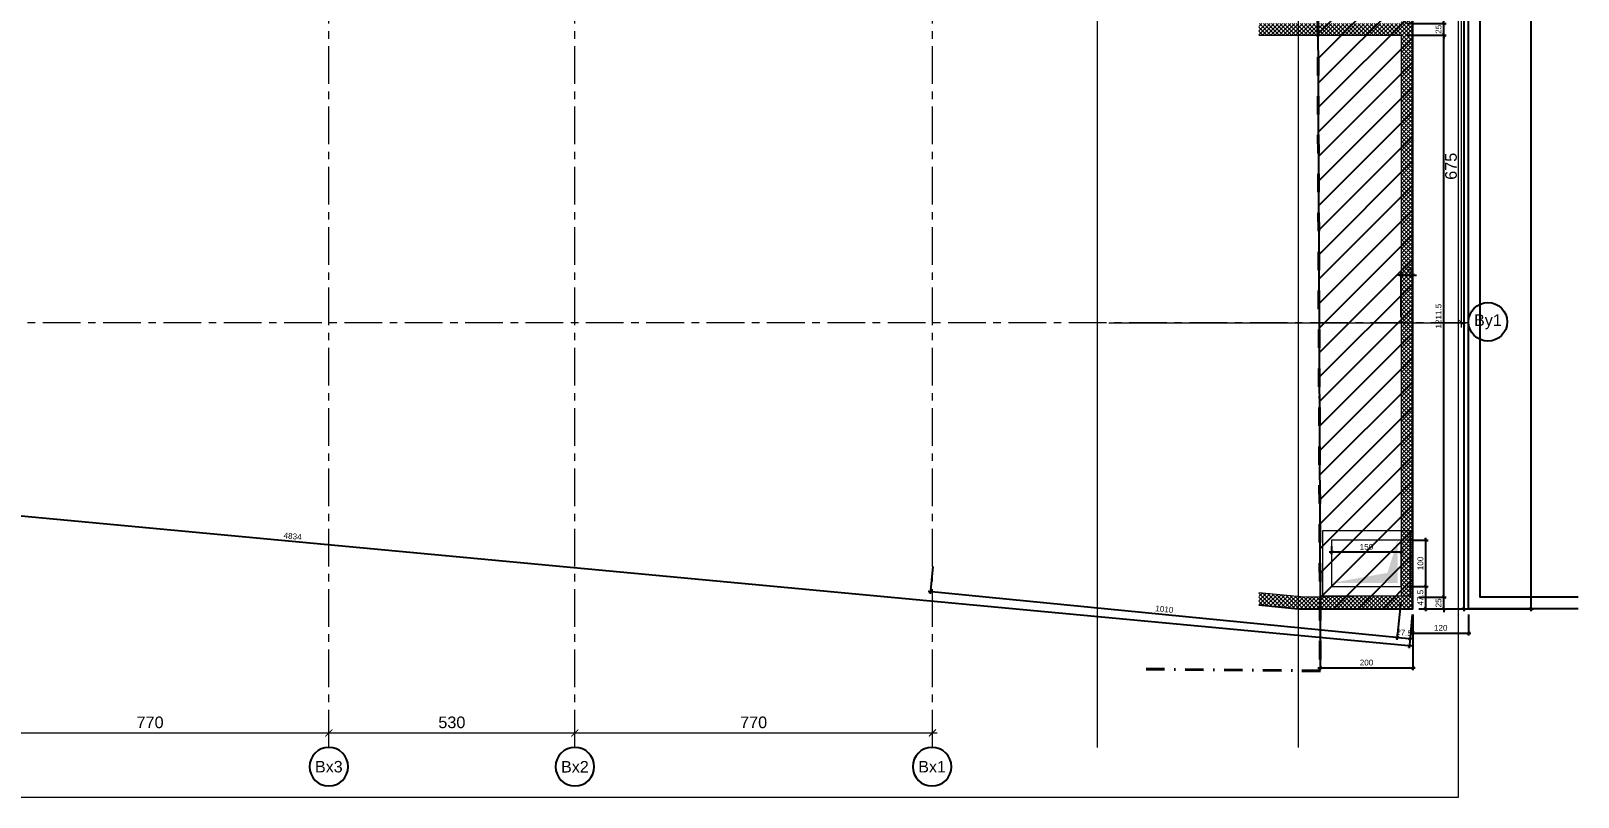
# Model space of a CAD drawing. Header units: centimetres. Extents: x 54080 to 84019, y -57712 to -39496.
# Drawn here: x 80160 to 83492, y -55119 to -53468 of the extents above; entities that cross this region are included whole.
import ezdxf
from ezdxf.enums import TextEntityAlignment as Align

# ---------------------------------------------------------------- set-up
doc = ezdxf.new("R2010")
doc.units = ezdxf.units.CM
doc.header["$LTSCALE"] = 50
doc.header["$MEASUREMENT"] = 0
for name, pattern in [('23486-A01$0${ Chain Double-Dash }', [0]), ('AXES', [2, 1.25, -0.25, 0.25, -0.25]), ('CACHE', [0.375, 0.25, -0.125]), ('CONTINU', [0]), ('Dot & Dashed', [335.138881, 158.75, -88.194444, 0, -88.194437])]:
    doc.linetypes.add(name, pattern=pattern)
doc.layers.get('0').update_dxf_attribs({"color": 8})
for name, color, linetype in [('AXES', 10, 'AXES'), ('BETON COUPE', 3, 'CONTINU'), ('BORD', 5, 'Continuous'), ('COTE 50ème', 1, 'Continuous'), ('OMBRE', 253, 'Continuous')]:
    doc.layers.add(name, color=color, linetype=linetype)
for name, color, linetype, lineweight in [('BETON CACHE', 4, 'CACHE', 5), ('BETON HACHURE', 253, 'Continuous', 13), ('EXISTANT BORD', 251, 'Continuous', 60), ('MACONNERIE COUPE', 7, 'Continuous', 30)]:
    doc.layers.add(name, color=color, linetype=linetype, lineweight=lineweight)
doc.layers.add('FMULT', color=150, linetype='Continuous', plot=False)
doc.layers.add('HORS GEL', color=7, linetype='CACHE', lineweight=15, true_color=0x00661a)
doc.styles.add('FN_TEXT_1.50', font='arial.ttf', dxfattribs={"height": 10})
doc.styles.add('RS_TEXT_1.50', font='arial.ttf', dxfattribs={"height": 12.5})
doc.styles.add('RS_TXT_100', font='arial.ttf', dxfattribs={"height": 25})
doc.styles.add('RS_TXT_50', font='arial.ttf', dxfattribs={"height": 12.5})
doc.dimstyles.new('RS_100CM_LINEAIRE', dxfattribs={"dimscale": 10, "dimtxt": 25, "dimasz": 1.5, "dimexe": 1, "dimexo": 2.5, "dimgap": 1, "dimtad": 1, "dimdec": 1, "dimrnd": 0.5, "dimdsep": 46, "dimtxsty": 'RS_TXT_100', "dimblk1": 'ARCHTICK', "dimblk2": 'ARCHTICK', "dimsah": 1, "dimcen": 2.5, "dimdle": 1, "dimclrt": 4, "dimadec": 0, "dimazin": 2, "dimtfac": 1, "dimtdec": 1, "dimtix": 1, "dimtmove": 2, "dimatfit": 3, "dimfxl": 1, "dimtolj": 1, "dimtzin": 0, "dimarcsym": 0})
doc.dimstyles.new('RS_50CM_LINEAIRE', dxfattribs={"dimscale": 5, "dimtxt": 12.5, "dimasz": 1.5, "dimexe": 1, "dimexo": 2.5, "dimgap": 1, "dimtad": 1, "dimdec": 1, "dimrnd": 0.5, "dimdsep": 46, "dimtxsty": 'RS_TXT_50', "dimblk1": 'ARCHTICK', "dimblk2": 'ARCHTICK', "dimsah": 1, "dimcen": 2.5, "dimdle": 1, "dimclrt": 4, "dimadec": 0, "dimazin": 2, "dimtfac": 1, "dimtdec": 1, "dimtix": 1, "dimtmove": 2, "dimatfit": 3, "dimfxl": 1, "dimtolj": 1, "dimtzin": 0, "dimarcsym": 0})

# ---------------------------------------------------------------- blocks, each defined once
blk = doc.blocks.new('AXES_FN')
at = {"color": 0, "linetype": 'Continuous'}
blk.add_circle((0, 15), 22.2, dxfattribs=at)
at = {"color": 0, "style": 'FN_TEXT_1.50'}
blk.add_attdef('AXES', text='', height=12.5, dxfattribs=at).set_placement((-48.9, 20.6), align=Align.MIDDLE_CENTER)
blk = doc.blocks.new('_ArchTick')
at = {"color": 0, "linetype": 'ByBlock', "const_width": 0.15}
blk.add_lwpolyline([(-0.5, -0.5), (0.5, 0.5)], dxfattribs=at)
blk = doc.blocks.new('*D148')
at = {"layer": 'AXES', "color": 0, "linetype": 'Continuous', "lineweight": -2, "ltscale": 0.5, "transparency": 16777216}
for p, q in [((72123.4, -46013.7), (72913.4, -46013.7)), ((72133.4, -46019.7), (72133.4, -46003.7)), ((72903.4, -46019.7), (72903.4, -46003.7))]:
    blk.add_line(p, q, dxfattribs=at)
at = {"layer": 'Defpoints', "color": 0, "linetype": 'Continuous', "ltscale": 0.5, "transparency": 16777216}
for p in [(72903.4, -46013.7), (72133.4, -46044.7), (72903.4, -46044.7)]:
    blk.add_point(p, dxfattribs=at)
at = {"layer": 'AXES', "color": 0, "linetype": 'Continuous', "lineweight": -2, "ltscale": 0.5, "transparency": 16777216, "xscale": 15, "yscale": 15, "zscale": 15, "rotation": 180}
blk.add_blockref('_ArchTick', (72133.4, -46013.7), dxfattribs=at)
at = {"layer": 'AXES', "color": 0, "linetype": 'Continuous', "lineweight": -2, "ltscale": 0.5, "transparency": 16777216, "xscale": 15, "yscale": 15, "zscale": 15}
blk.add_blockref('_ArchTick', (72903.4, -46013.7), dxfattribs=at)
at = {"layer": 'AXES', "color": 4, "linetype": 'Continuous', "lineweight": 5, "ltscale": 0.5, "transparency": 16777216, "insert": (72518.4, -45990.9), "char_height": 25, "attachment_point": 5, "style": 'RS_TXT_100'}
blk.add_mtext('\\A1;770', dxfattribs=at)
blk = doc.blocks.new('*D149')
at = {"layer": 'AXES', "color": 0, "linetype": 'Continuous', "lineweight": -2, "ltscale": 0.5, "transparency": 16777216}
for p, q in [((72893.4, -46013.7), (73443.4, -46013.7)), ((72903.4, -46019.7), (72903.4, -46003.7)), ((73433.4, -46019.7), (73433.4, -46003.7))]:
    blk.add_line(p, q, dxfattribs=at)
at = {"layer": 'Defpoints', "color": 0, "linetype": 'Continuous', "ltscale": 0.5, "transparency": 16777216}
for p in [(73433.4, -46013.7), (72903.4, -46044.7), (73433.4, -46044.7)]:
    blk.add_point(p, dxfattribs=at)
at = {"layer": 'AXES', "color": 0, "linetype": 'Continuous', "lineweight": -2, "ltscale": 0.5, "transparency": 16777216, "xscale": 15, "yscale": 15, "zscale": 15, "rotation": 180}
blk.add_blockref('_ArchTick', (72903.4, -46013.7), dxfattribs=at)
at = {"layer": 'AXES', "color": 0, "linetype": 'Continuous', "lineweight": -2, "ltscale": 0.5, "transparency": 16777216, "xscale": 15, "yscale": 15, "zscale": 15}
blk.add_blockref('_ArchTick', (73433.4, -46013.7), dxfattribs=at)
at = {"layer": 'AXES', "color": 4, "linetype": 'Continuous', "lineweight": 5, "ltscale": 0.5, "transparency": 16777216, "insert": (73168.4, -45990.9), "char_height": 25, "attachment_point": 5, "style": 'RS_TXT_100'}
blk.add_mtext('\\A1;530', dxfattribs=at)
blk = doc.blocks.new('*D150')
at = {"layer": 'AXES', "color": 0, "linetype": 'Continuous', "lineweight": -2, "ltscale": 0.5, "transparency": 16777216}
for p, q in [((73423.4, -46013.7), (74213.4, -46013.7)), ((73433.4, -46019.7), (73433.4, -46003.7)), ((74203.4, -46019.7), (74203.4, -46003.7))]:
    blk.add_line(p, q, dxfattribs=at)
at = {"layer": 'Defpoints', "color": 0, "linetype": 'Continuous', "ltscale": 0.5, "transparency": 16777216}
for p in [(74203.4, -46013.7), (73433.4, -46044.7), (74203.4, -46044.7)]:
    blk.add_point(p, dxfattribs=at)
at = {"layer": 'AXES', "color": 0, "linetype": 'Continuous', "lineweight": -2, "ltscale": 0.5, "transparency": 16777216, "xscale": 15, "yscale": 15, "zscale": 15, "rotation": 180}
blk.add_blockref('_ArchTick', (73433.4, -46013.7), dxfattribs=at)
at = {"layer": 'AXES', "color": 0, "linetype": 'Continuous', "lineweight": -2, "ltscale": 0.5, "transparency": 16777216, "xscale": 15, "yscale": 15, "zscale": 15}
blk.add_blockref('_ArchTick', (74203.4, -46013.7), dxfattribs=at)
at = {"layer": 'AXES', "color": 4, "linetype": 'Continuous', "lineweight": 5, "ltscale": 0.5, "transparency": 16777216, "insert": (73818.4, -45990.9), "char_height": 25, "attachment_point": 5, "style": 'RS_TXT_100'}
blk.add_mtext('\\A1;770', dxfattribs=at)
blk = doc.blocks.new('*D151')
at = {"layer": 'AXES', "color": 0, "linetype": 'Continuous', "lineweight": -2, "ltscale": 0.5, "transparency": 16777216}
for p, q in [((75343.4, -45139.7), (75343.4, -44444.7)), ((74583.4, -44454.7), (75353.4, -44454.7)), ((74583.4, -45129.7), (75353.4, -45129.7))]:
    blk.add_line(p, q, dxfattribs=at)
at = {"layer": 'Defpoints', "color": 0, "linetype": 'Continuous', "ltscale": 0.5, "transparency": 16777216}
for p in [(74558.4, -44454.7), (75343.4, -44454.7), (74558.4, -45129.7)]:
    blk.add_point(p, dxfattribs=at)
at = {"layer": 'AXES', "color": 0, "linetype": 'Continuous', "lineweight": -2, "ltscale": 0.5, "transparency": 16777216, "xscale": 15, "yscale": 15, "zscale": 15}
for p, rotation in [((75343.4, -44454.7), 90), ((75343.4, -45129.7), 270)]:
    blk.add_blockref('_ArchTick', p, dxfattribs=dict(at, rotation=rotation))
at = {"layer": 'AXES', "color": 4, "linetype": 'Continuous', "lineweight": 5, "ltscale": 0.5, "transparency": 16777216, "insert": (75320.6, -44792.2), "char_height": 25, "attachment_point": 5, "rotation": 90, "style": 'RS_TXT_100'}
blk.add_mtext('\\A1;675', dxfattribs=at)
blk = doc.blocks.new('*D2520')
at = {"layer": 'COTE 50ème', "color": 0, "lineweight": -2, "ltscale": 0.5, "transparency": 16777216}
for p, q in [((83123.8, -54665.9), (83168.9, -54665.9)), ((83163.9, -54718.5), (83163.9, -54660.9)), ((83148.8, -54713.5), (83168.9, -54713.5))]:
    blk.add_line(p, q, dxfattribs=at)
at = {"layer": 'Defpoints', "color": 0, "ltscale": 0.5, "transparency": 16777216}
for p in [(83111.3, -54665.9), (83163.9, -54665.9), (83136.3, -54713.5)]:
    blk.add_point(p, dxfattribs=at)
at = {"layer": 'COTE 50ème', "color": 0, "lineweight": -2, "ltscale": 0.5, "transparency": 16777216, "xscale": 7.5, "yscale": 7.5, "zscale": 7.5}
for p, rotation in [((83163.9, -54665.9), 90), ((83163.9, -54713.5), 270)]:
    blk.add_blockref('_ArchTick', p, dxfattribs=dict(at, rotation=rotation))
at = {"layer": 'COTE 50ème', "color": 4, "ltscale": 0.5, "transparency": 16777216, "insert": (83152.5, -54689.7), "char_height": 12.5, "attachment_point": 5, "rotation": 90, "style": 'RS_TXT_50'}
blk.add_mtext('\\A1;47.5', dxfattribs=at)
blk = doc.blocks.new('*D2521')
at = {"layer": 'COTE 50ème', "color": 0, "lineweight": -2, "ltscale": 0.5, "transparency": 16777216}
for p, q in [((83123.8, -54565.9), (83168.9, -54565.9)), ((83163.9, -54670.9), (83163.9, -54560.9)), ((83123.8, -54665.9), (83168.9, -54665.9))]:
    blk.add_line(p, q, dxfattribs=at)
at = {"layer": 'Defpoints', "color": 0, "ltscale": 0.5, "transparency": 16777216}
for p in [(83111.3, -54565.9), (83163.9, -54565.9), (83111.3, -54665.9)]:
    blk.add_point(p, dxfattribs=at)
at = {"layer": 'COTE 50ème', "color": 0, "lineweight": -2, "ltscale": 0.5, "transparency": 16777216, "xscale": 7.5, "yscale": 7.5, "zscale": 7.5}
for p, rotation in [((83163.9, -54565.9), 90), ((83163.9, -54665.9), 270)]:
    blk.add_blockref('_ArchTick', p, dxfattribs=dict(at, rotation=rotation))
at = {"layer": 'COTE 50ème', "color": 4, "ltscale": 0.5, "transparency": 16777216, "insert": (83152.5, -54615.9), "char_height": 12.5, "attachment_point": 5, "rotation": 90, "style": 'RS_TXT_50'}
blk.add_mtext('\\A1;100', dxfattribs=at)
blk = doc.blocks.new('*D2622')
at = {"layer": 'COTE 50ème', "color": 0, "lineweight": -2, "ltscale": 0.5, "transparency": 16777216}
for p, q in [((83111.3, -53994.5), (83103.8, -53994.5)), ((83111.3, -54084.9), (83111.3, -53989.5)), ((83111.3, -53994.5), (83136.3, -53994.5)), ((83136.3, -54084.9), (83136.3, -53989.5)), ((83136.3, -53994.5), (83143.8, -53994.5))]:
    blk.add_line(p, q, dxfattribs=at)
at = {"layer": 'Defpoints', "color": 0, "ltscale": 0.5, "transparency": 16777216}
for p in [(83136.3, -53994.5), (83111.3, -54097.4), (83136.3, -54097.4)]:
    blk.add_point(p, dxfattribs=at)
at = {"layer": 'COTE 50ème', "color": 0, "lineweight": -2, "ltscale": 0.5, "transparency": 16777216, "xscale": 7.5, "yscale": 7.5, "zscale": 7.5}
blk.add_blockref('_ArchTick', (83111.3, -53994.5), dxfattribs=at)
at = {"layer": 'COTE 50ème', "color": 0, "lineweight": -2, "ltscale": 0.5, "transparency": 16777216, "xscale": 7.5, "yscale": 7.5, "zscale": 7.5, "rotation": 180}
blk.add_blockref('_ArchTick', (83136.3, -53994.5), dxfattribs=at)
at = {"layer": 'COTE 50ème', "color": 4, "ltscale": 0.5, "transparency": 16777216, "insert": (83123.8, -53983.1), "char_height": 12.5, "attachment_point": 5, "style": 'RS_TXT_50'}
blk.add_mtext('\\A1;25', dxfattribs=at)
blk = doc.blocks.new('*D2848')
at = {"layer": 'COTE 50ème', "color": 0, "lineweight": -2, "ltscale": 0.5, "transparency": 16777216}
for p, q in [((83202.9, -54688.5), (83202.9, -54681)), ((83148.8, -54688.5), (83207.9, -54688.5)), ((83148.8, -54713.5), (83207.9, -54713.5)), ((83202.9, -54713.5), (83202.9, -54688.5)), ((83202.9, -54713.5), (83202.9, -54721))]:
    blk.add_line(p, q, dxfattribs=at)
at = {"layer": 'Defpoints', "color": 0, "ltscale": 0.5, "transparency": 16777216}
for p in [(83136.3, -54688.5), (83136.3, -54713.5), (83202.9, -54688.5)]:
    blk.add_point(p, dxfattribs=at)
at = {"layer": 'COTE 50ème', "color": 0, "lineweight": -2, "ltscale": 0.5, "transparency": 16777216, "xscale": 7.5, "yscale": 7.5, "zscale": 7.5}
for p, rotation in [((83202.9, -54688.5), 270), ((83202.9, -54713.5), 90)]:
    blk.add_blockref('_ArchTick', p, dxfattribs=dict(at, rotation=rotation))
at = {"layer": 'COTE 50ème', "color": 4, "ltscale": 0.5, "transparency": 16777216, "insert": (83191.5, -54701), "char_height": 12.5, "attachment_point": 5, "rotation": 90, "style": 'RS_TXT_50'}
blk.add_mtext('\\A1;25', dxfattribs=at)
blk = doc.blocks.new('*D2849')
at = {"layer": 'COTE 50ème', "color": 0, "lineweight": -2, "ltscale": 0.5, "transparency": 16777216}
for p, q in [((83123.8, -53477.2), (83207.9, -53477.2)), ((83202.9, -54693.5), (83202.9, -53472.2)), ((83148.8, -54688.5), (83207.9, -54688.5))]:
    blk.add_line(p, q, dxfattribs=at)
at = {"layer": 'Defpoints', "color": 0, "ltscale": 0.5, "transparency": 16777216}
for p in [(83111.3, -53477.2), (83202.9, -53477.2), (83136.3, -54688.5)]:
    blk.add_point(p, dxfattribs=at)
at = {"layer": 'COTE 50ème', "color": 0, "lineweight": -2, "ltscale": 0.5, "transparency": 16777216, "xscale": 7.5, "yscale": 7.5, "zscale": 7.5}
for p, rotation in [((83202.9, -53477.2), 90), ((83202.9, -54688.5), 270)]:
    blk.add_blockref('_ArchTick', p, dxfattribs=dict(at, rotation=rotation))
at = {"layer": 'COTE 50ème', "color": 4, "ltscale": 0.5, "transparency": 16777216, "insert": (83191.5, -54082.9), "char_height": 12.5, "attachment_point": 5, "rotation": 90, "style": 'RS_TXT_50'}
blk.add_mtext('\\A1;1211.5', dxfattribs=at)
blk = doc.blocks.new('*D2856')
at = {"layer": 'COTE 50ème', "color": 0, "lineweight": -2, "ltscale": 0.5, "transparency": 16777216}
for p, q in [((83148.8, -49527.2), (83250.7, -49527.2)), ((83245.7, -49522.2), (83245.7, -54718.5)), ((83148.8, -54713.5), (83250.7, -54713.5))]:
    blk.add_line(p, q, dxfattribs=at)
at = {"layer": 'Defpoints', "color": 0, "ltscale": 0.5, "transparency": 16777216}
for p in [(83136.3, -49527.2), (83136.3, -54713.5), (83245.7, -54713.5)]:
    blk.add_point(p, dxfattribs=at)
at = {"layer": 'COTE 50ème', "color": 0, "lineweight": -2, "ltscale": 0.5, "transparency": 16777216, "xscale": 7.5, "yscale": 7.5, "zscale": 7.5}
for p, rotation in [((83245.7, -49527.2), 90), ((83245.7, -54713.5), 270)]:
    blk.add_blockref('_ArchTick', p, dxfattribs=dict(at, rotation=rotation))
at = {"layer": 'COTE 50ème', "color": 4, "ltscale": 0.5, "transparency": 16777216, "insert": (83234.3, -52120.4), "char_height": 12.5, "attachment_point": 5, "rotation": 90, "style": 'RS_TXT_50'}
blk.add_mtext('\\A1;5186.5', dxfattribs=at)
blk = doc.blocks.new('*D2864')
at = {"layer": 'COTE 50ème', "color": 0, "lineweight": -2, "ltscale": 0.5, "transparency": 16777216}
for p, q in [((82102.6, -54622.5), (82096.8, -54681.5)), ((82092.3, -54676), (83107.5, -54775.7)), ((83110, -54698.4), (83102, -54780.2))]:
    blk.add_line(p, q, dxfattribs=at)
at = {"layer": 'Defpoints', "color": 0, "ltscale": 0.5, "transparency": 16777216}
for p in [(82103.8, -54610.1), (83111.3, -54685.9), (83102.5, -54775.2)]:
    blk.add_point(p, dxfattribs=at)
at = {"layer": 'COTE 50ème', "color": 0, "lineweight": -2, "ltscale": 0.5, "transparency": 16777216, "xscale": 7.5, "yscale": 7.5, "zscale": 7.5}
for p, rotation in [((82097.3, -54676.5), 174.3913441654331), ((83102.5, -54775.2), 354.3913441654332)]:
    blk.add_blockref('_ArchTick', p, dxfattribs=dict(at, rotation=rotation))
at = {"layer": 'COTE 50ème', "color": 4, "ltscale": 0.5, "transparency": 16777216, "insert": (82601, -54714.5), "char_height": 12.5, "attachment_point": 5, "rotation": 354.3913, "style": 'RS_TXT_50'}
blk.add_mtext('\\A1;1010', dxfattribs=at)
blk = doc.blocks.new('*D2865')
at = {"layer": 'COTE 50ème', "color": 0, "lineweight": -2, "ltscale": 0.5, "transparency": 16777216}
for p, q in [((83110, -54698.4), (83102, -54780.2)), ((83135, -54725.9), (83129.4, -54782.9)), ((83102.5, -54775.2), (83095, -54774.5)), ((83102.5, -54775.2), (83129.9, -54777.9)), ((83129.9, -54777.9), (83137.4, -54778.7))]:
    blk.add_line(p, q, dxfattribs=at)
at = {"layer": 'Defpoints', "color": 0, "ltscale": 0.5, "transparency": 16777216}
for p in [(83111.3, -54685.9), (83136.3, -54713.5), (83129.9, -54777.9)]:
    blk.add_point(p, dxfattribs=at)
at = {"layer": 'COTE 50ème', "color": 0, "lineweight": -2, "ltscale": 0.5, "transparency": 16777216, "xscale": 7.5, "yscale": 7.5, "zscale": 7.5}
for p, rotation in [((83102.5, -54775.2), 354.3913441654332), ((83129.9, -54777.9), 174.3913441654331)]:
    blk.add_blockref('_ArchTick', p, dxfattribs=dict(at, rotation=rotation))
at = {"layer": 'COTE 50ème', "color": 4, "ltscale": 0.5, "transparency": 16777216, "insert": (83117.3, -54765.2), "char_height": 12.5, "attachment_point": 5, "rotation": 354.3913, "style": 'RS_TXT_50'}
blk.add_mtext('\\A1;27.5', dxfattribs=at)
blk = doc.blocks.new('*D2866')
at = {"layer": 'COTE 50ème', "color": 0, "lineweight": -2, "ltscale": 0.5, "transparency": 16777216}
for p, q in [((78322, -54276.4), (78315.3, -54348.8)), ((83133.8, -54793.9), (78310.8, -54343.4)), ((83135.1, -54726), (83128.3, -54798.4))]:
    blk.add_line(p, q, dxfattribs=at)
at = {"layer": 'Defpoints', "color": 0, "ltscale": 0.5, "transparency": 16777216}
for p in [(78323.2, -54263.9), (78315.7, -54343.9), (83136.3, -54713.5)]:
    blk.add_point(p, dxfattribs=at)
at = {"layer": 'COTE 50ème', "color": 0, "lineweight": -2, "ltscale": 0.5, "transparency": 16777216, "xscale": 7.5, "yscale": 7.5, "zscale": 7.5}
for p, rotation in [((78315.7, -54343.9), 174.6634725925406), ((83128.8, -54793.5), 354.6634725925406)]:
    blk.add_blockref('_ArchTick', p, dxfattribs=dict(at, rotation=rotation))
at = {"layer": 'COTE 50ème', "color": 4, "ltscale": 0.5, "transparency": 16777216, "insert": (80723.3, -54557.3), "char_height": 12.5, "attachment_point": 5, "rotation": 354.6635, "style": 'RS_TXT_50'}
blk.add_mtext('\\A1;4834', dxfattribs=at)
blk = doc.blocks.new('*D2879')
at = {"layer": 'COTE 50ème', "color": 0, "lineweight": -2, "ltscale": 0.5, "transparency": 16777216}
for p, q in [((83202.9, -53452.2), (83202.9, -53444.7)), ((83123.8, -53452.2), (83207.9, -53452.2)), ((83123.8, -53477.2), (83207.9, -53477.2)), ((83202.9, -53477.2), (83202.9, -53452.2)), ((83202.9, -53477.2), (83202.9, -53484.7))]:
    blk.add_line(p, q, dxfattribs=at)
at = {"layer": 'Defpoints', "color": 0, "ltscale": 0.5, "transparency": 16777216}
for p in [(83111.3, -53452.2), (83111.3, -53477.2), (83202.9, -53452.2)]:
    blk.add_point(p, dxfattribs=at)
at = {"layer": 'COTE 50ème', "color": 0, "lineweight": -2, "ltscale": 0.5, "transparency": 16777216, "xscale": 7.5, "yscale": 7.5, "zscale": 7.5}
for p, rotation in [((83202.9, -53452.2), 270), ((83202.9, -53477.2), 90)]:
    blk.add_blockref('_ArchTick', p, dxfattribs=dict(at, rotation=rotation))
at = {"layer": 'COTE 50ème', "color": 4, "ltscale": 0.5, "transparency": 16777216, "insert": (83191.5, -53464.7), "char_height": 12.5, "attachment_point": 5, "rotation": 90, "style": 'RS_TXT_50'}
blk.add_mtext('\\A1;25', dxfattribs=at)
blk = doc.blocks.new('*D2880')
at = {"layer": 'COTE 50ème', "color": 0, "lineweight": -2, "ltscale": 0.5, "transparency": 16777216}
for p, q in [((82961.3, -54578.4), (82961.3, -54596.5)), ((83111.3, -54578.4), (83111.3, -54596.5)), ((83116.3, -54591.5), (82956.3, -54591.5))]:
    blk.add_line(p, q, dxfattribs=at)
at = {"layer": 'Defpoints', "color": 0, "ltscale": 0.5, "transparency": 16777216}
for p in [(82961.3, -54565.9), (83111.3, -54565.9), (82961.3, -54591.5)]:
    blk.add_point(p, dxfattribs=at)
at = {"layer": 'COTE 50ème', "color": 0, "lineweight": -2, "ltscale": 0.5, "transparency": 16777216, "xscale": 7.5, "yscale": 7.5, "zscale": 7.5, "rotation": 180}
blk.add_blockref('_ArchTick', (82961.3, -54591.5), dxfattribs=at)
at = {"layer": 'COTE 50ème', "color": 0, "lineweight": -2, "ltscale": 0.5, "transparency": 16777216, "xscale": 7.5, "yscale": 7.5, "zscale": 7.5}
blk.add_blockref('_ArchTick', (83111.3, -54591.5), dxfattribs=at)
at = {"layer": 'COTE 50ème', "color": 4, "ltscale": 0.5, "transparency": 16777216, "insert": (83036.3, -54580.2), "char_height": 12.5, "attachment_point": 5, "style": 'RS_TXT_50'}
blk.add_mtext('\\A1;150', dxfattribs=at)
blk = doc.blocks.new('*D2884')
at = {"layer": 'BETON COUPE', "color": 0, "lineweight": -2, "ltscale": 0.5, "transparency": 16777216}
for p, q in [((83136.3, -54726), (83136.3, -54771.1)), ((83256.3, -54726), (83256.3, -54771.1)), ((83131.3, -54766.1), (83261.3, -54766.1))]:
    blk.add_line(p, q, dxfattribs=at)
at = {"layer": 'Defpoints', "color": 0, "ltscale": 0.5, "transparency": 16777216}
for p in [(83136.3, -54713.5), (83256.3, -54713.5), (83256.3, -54766.1)]:
    blk.add_point(p, dxfattribs=at)
at = {"layer": 'BETON COUPE', "color": 0, "lineweight": -2, "ltscale": 0.5, "transparency": 16777216, "xscale": 7.5, "yscale": 7.5, "zscale": 7.5, "rotation": 180}
blk.add_blockref('_ArchTick', (83136.3, -54766.1), dxfattribs=at)
at = {"layer": 'BETON COUPE', "color": 0, "lineweight": -2, "ltscale": 0.5, "transparency": 16777216, "xscale": 7.5, "yscale": 7.5, "zscale": 7.5}
blk.add_blockref('_ArchTick', (83256.3, -54766.1), dxfattribs=at)
at = {"layer": 'BETON COUPE', "color": 4, "ltscale": 0.5, "transparency": 16777216, "insert": (83196.3, -54754.8), "char_height": 12.5, "attachment_point": 5, "style": 'RS_TXT_50'}
blk.add_mtext('\\A1;120', dxfattribs=at)
blk = doc.blocks.new('*D2889')
at = {"layer": 'COTE 50ème', "color": 0, "lineweight": -2, "ltscale": 0.5, "transparency": 16777216}
for p, q in [((82936.5, -54726), (82936.5, -54846)), ((83136.3, -54726), (83136.3, -54846)), ((82931.5, -54841), (83141.3, -54841))]:
    blk.add_line(p, q, dxfattribs=at)
at = {"layer": 'Defpoints', "color": 0, "ltscale": 0.5, "transparency": 16777216}
for p in [(82936.5, -54713.5), (83136.3, -54713.5), (83136.3, -54841)]:
    blk.add_point(p, dxfattribs=at)
at = {"layer": 'COTE 50ème', "color": 0, "lineweight": -2, "ltscale": 0.5, "transparency": 16777216, "xscale": 7.5, "yscale": 7.5, "zscale": 7.5, "rotation": 180}
blk.add_blockref('_ArchTick', (82936.5, -54841), dxfattribs=at)
at = {"layer": 'COTE 50ème', "color": 0, "lineweight": -2, "ltscale": 0.5, "transparency": 16777216, "xscale": 7.5, "yscale": 7.5, "zscale": 7.5}
blk.add_blockref('_ArchTick', (83136.3, -54841), dxfattribs=at)
at = {"layer": 'COTE 50ème', "color": 4, "ltscale": 0.5, "transparency": 16777216, "insert": (83036.4, -54829.6), "char_height": 12.5, "attachment_point": 5, "style": 'RS_TXT_50'}
blk.add_mtext('\\A1;200', dxfattribs=at)
blk = doc.blocks.new('*D2891')
at = {"layer": 'COTE 50ème', "color": 0, "lineweight": -2, "ltscale": 0.5, "transparency": 16777216}
for p, q in [((83148.8, -49527.2), (83396.4, -49527.2)), ((83391.4, -54718.5), (83391.4, -49522.2)), ((83148.8, -54713.5), (83396.4, -54713.5))]:
    blk.add_line(p, q, dxfattribs=at)
at = {"layer": 'Defpoints', "color": 0, "ltscale": 0.5, "transparency": 16777216}
for p in [(83136.3, -49527.2), (83391.4, -49527.2), (83136.3, -54713.5)]:
    blk.add_point(p, dxfattribs=at)
at = {"layer": 'COTE 50ème', "color": 0, "lineweight": -2, "ltscale": 0.5, "transparency": 16777216, "xscale": 7.5, "yscale": 7.5, "zscale": 7.5}
for p, rotation in [((83391.4, -49527.2), 90), ((83391.4, -54713.5), 270)]:
    blk.add_blockref('_ArchTick', p, dxfattribs=dict(at, rotation=rotation))
at = {"layer": 'COTE 50ème', "color": 4, "ltscale": 0.5, "transparency": 16777216, "insert": (83380, -52120.4), "char_height": 12.5, "attachment_point": 5, "rotation": 90, "style": 'RS_TXT_50'}
blk.add_mtext('\\A1;5186.5', dxfattribs=at)
blk = doc.blocks.new('A$Ce9568e5d')
at = {"layer": 'AXES', "lineweight": 5, "ltscale": 1.3}
for p, q in [((740, -4150), (740, -1058.41)), ((1270, -4150), (1270, -1058.41)), ((2040, -4150), (2040, -1058.41)), ((3195, -3235), (-1985, -3235))]:
    blk.add_line(p, q, dxfattribs=at)
at = {"layer": 'HORS GEL', "linetype": '23486-A01$0${ Chain Double-Dash }', "ltscale": 1.2}
for p, q in [((2395, 1580), (2395, -4150)), ((2827.5, 1580), (2827.5, -4150))]:
    blk.add_line(p, q, dxfattribs=at)
at = {"layer": 'AXES', "linetype": 'ByBlock'}
ref = blk.add_blockref('AXES_FN', (3208.4, -3232.83), dxfattribs=dict(at, xscale=1.875, yscale=1.875, zscale=1.875, rotation=270))
ref.add_attrib('AXES', 'By1', dxfattribs={"layer": '0', "color": 0, "height": 24.75, "style": 'RS_TEXT_1.50'}).set_placement((3236.53, -3232.83), align=Align.MIDDLE)
ref = blk.add_blockref('AXES_FN', (740, -4163.46), dxfattribs=dict(at, xscale=-1.875, yscale=1.875, zscale=1.875, rotation=180))
ref.add_attrib('AXES', 'Bx3', dxfattribs={"layer": '0', "color": 0, "height": 24.75, "style": 'RS_TEXT_1.50'}).set_placement((740, -4191.58), align=Align.MIDDLE)
ref = blk.add_blockref('AXES_FN', (1270, -4163.46), dxfattribs=dict(at, xscale=-1.875, yscale=1.875, zscale=1.875, rotation=180))
ref.add_attrib('AXES', 'Bx2', dxfattribs={"layer": '0', "color": 0, "height": 24.75, "style": 'RS_TEXT_1.50'}).set_placement((1270, -4191.58), align=Align.MIDDLE)
ref = blk.add_blockref('AXES_FN', (2039.38, -4163.46), dxfattribs=dict(at, xscale=-1.875, yscale=1.875, zscale=1.875, rotation=180))
ref.add_attrib('AXES', 'Bx1', dxfattribs={"layer": '0', "color": 0, "height": 24.75, "style": 'RS_TEXT_1.50'}).set_placement((2039.38, -4191.58), align=Align.MIDDLE)
at = {"layer": 'AXES', "linetype": 'Continuous', "lineweight": 5, "ltscale": 0.5}
dim = blk.add_linear_dim(base=(3179.95, -2560), p1=(2395, -3235), p2=(2395, -2560), angle=270, dimstyle='RS_100CM_LINEAIRE', dxfattribs=at)
dim.commit()
dim.dimension.update_dxf_attribs({"geometry": '*D151', "text_midpoint": (3157.18, -2897.5), "insert": (-72163.45, 41894.73)})
for base, p1, p2, picture, middle in [((740, -4118.93), (-30, -4150), (740, -4150), '*D148', (355, -4096.17)), ((1270, -4118.93), (740, -4150), (1270, -4150), '*D149', (1005, -4096.16)), ((2040, -4118.93), (1270, -4150), (2040, -4150), '*D150', (1655, -4096.17))]:
    dim = blk.add_linear_dim(base=base, p1=p1, p2=p2, dimstyle='RS_100CM_LINEAIRE', dxfattribs=at)
    dim.commit()
    dim.dimension.update_dxf_attribs({"geometry": picture, "text_midpoint": middle, "insert": (-72163.45, 41894.73)})

msp = doc.modelspace()

# ---------------------------------------------------------------- hatches: boundary and pattern name
at = {"layer": 'BETON HACHURE', "transparency": 33554585}
h = msp.add_hatch(dxfattribs=at)
h.set_pattern_fill('ANSI37', color=256, scale=50, angle=270, style=0)
h.set_pattern_definition([(315, (16282.898, 19655.393), (4.4194174, 4.4194174), []), (45, (16282.898, 19655.393), (-4.4194174, 4.4194174), [])])
h.paths.add_polyline_path([(80216.34, -51847.22), (80241.34, -51847.22), (80241.34, -52172.22), (80216.34, -52172.22)], flags=0)
h.paths.add_polyline_path([(80216.34, -51847.22), (80241.34, -51847.22), (80241.34, -52172.22), (80216.34, -52172.22)], flags=0)
h.paths.add_polyline_path([(82396.34, -51987.36), (82396.34, -52037.36), (82476.34, -52037.36), (82476.34, -51987.36)], flags=0)
h.paths.add_polyline_path([(82016.34, -51987.36), (82016.34, -52037.36), (82096.34, -52037.36), (82096.34, -51987.36)], flags=0)
edge = h.paths.add_edge_path(flags=0)
edge.add_arc((82056.34, -50672.36), 40, 0, 360)
edge = h.paths.add_edge_path(flags=0)
edge.add_arc((82056.34, -49997.36), 40, 0, 360)
edge = h.paths.add_edge_path(flags=0)
edge.add_arc((82056.34, -51272.36), 40, 0, 360)
edge = h.paths.add_edge_path(flags=0)
edge.add_arc((82056.34, -51272.36), 40, 0, 360)
h.paths.add_polyline_path([(82016.34, -51232.36), (82016.34, -51312.36), (82096.34, -51312.36), (82096.34, -51232.36)], flags=0)
h.paths.add_polyline_path([(82804.56, -49527.22), (82804.56, -54705.21), (82888.84, -54713.51), (83136.25, -54713.51), (83136.25, -49527.22)])
h.paths.add_polyline_path([(82804.56, -53477.22), (82804.56, -54678.89), (82902.56, -54688.51), (83111.25, -54685.93), (83111.25, -53477.22)])
h.paths.add_polyline_path([(82804.56, -49552.22), (82804.56, -53452.22), (83111.25, -53452.22), (83111.25, -49552.22)])
at = {"layer": 'COTE 50ème', "ltscale": 50, "true_color": 0xfecc66, "transparency": 33554559}
h = msp.add_hatch(dxfattribs=at)
h.set_pattern_fill('ANSI31', color=31, scale=300)
h.set_pattern_definition([(45, (6953.08, 0), (-26.516504, 26.516504), [])])
h.paths.add_polyline_path([(82936.46, -54713.51), (83136.25, -54713.51), (83136.25, -49527.22), (82916.69, -49527.22)])

# ---------------------------------------------------------------- linework, layer by layer
at = {"layer": 'BETON CACHE', "color": 232, "linetype": 'Dot & Dashed', "lineweight": 40, "ltscale": 0.005}
msp.add_lwpolyline([(82536.5, -49413.06), (82916.25, -49414.31), (82936.97, -54847.46), (82550.37, -54843.45)], dxfattribs=at)
at = {"layer": 'BETON COUPE', "lineweight": 5}
for points in [[(82804.56, -54705.21), (82888.84, -54713.51), (83136.25, -54713.51), (83136.25, -49527.22), (82804.56, -49527.22)], [(82804.56, -53477.22), (83111.25, -53477.22), (83111.25, -54685.93), (82902.56, -54688.51), (82804.56, -54678.89)]]:
    msp.add_lwpolyline(points, dxfattribs=at)
at = {"layer": 'BETON COUPE', "ltscale": 0.5}
for points in [[(83492.06, -54713.51), (83256.25, -54713.51), (83256.25, -49673.86), (83481.39, -49673.86)], [(83492.06, -54688.51), (83281.25, -54688.51), (83281.25, -49698.86), (83481.39, -49698.86)]]:
    msp.add_lwpolyline(points, dxfattribs=at)
at = {"layer": 'BETON COUPE', "lineweight": 5, "ltscale": 0.5}
for points in [[(82941.25, -54685.93), (83131.25, -54685.93), (83131.25, -54545.93), (82941.25, -54545.93)], [(82961.25, -54665.93), (83111.25, -54665.93), (83111.25, -54565.93), (82961.25, -54565.93)]]:
    msp.add_lwpolyline(points, close=True, dxfattribs=at)
at = {"layer": 'BORD'}
msp.add_lwpolyline([(82804.56, -54705.21), (82888.84, -54713.51), (83136.25, -54713.51), (83136.25, -52048.35), (82804.56, -52048.35)], dxfattribs=at)
at = {"layer": 'COTE 50ème', "ltscale": 0.5}
msp.add_lwpolyline([(82936.46, -54713.51), (83136.25, -54713.51), (83136.25, -49527.22), (82916.69, -49527.22)], close=True, dxfattribs=at)
at = {"layer": 'EXISTANT BORD', "lineweight": 25, "ltscale": 0.5}
msp.add_lwpolyline([(83136.25, -54713.51), (83136.25, -54713.51), (83136.25, -49527.22), (83136.25, -49527.22)], dxfattribs=at)
at = {"layer": 'FMULT', "lineweight": 5, "ltscale": 0.5}
msp.add_lwpolyline([(77938.91, -55119.47), (83234.68, -55119.47), (83234.68, -48775.25), (77938.91, -48775.25)], close=True, dxfattribs=at)
at = {"layer": 'OMBRE'}
for points in [[(83103.25, -54565.93), (83103.25, -54657.93), (83081.55, -54636.23)], [(83103.25, -54657.93), (83081.55, -54636.23), (82961.25, -54657.93)]]:
    msp.add_solid(points, dxfattribs=at)

# ---------------------------------------------------------------- block references
at = {"layer": 'MACONNERIE COUPE', "lineweight": 5, "ltscale": 0.5}
msp.add_blockref('A$Ce9568e5d', (80061.34, -50862.36), dxfattribs=at)

# ---------------------------------------------------------------- dimensions: what is measured, and where the dimension line sits
at = {"layer": 'BETON COUPE', "ltscale": 0.5}
dim = msp.add_linear_dim(base=(83256.25, -54766.13), p1=(83136.25, -54713.51), p2=(83256.25, -54713.51), dimstyle='RS_50CM_LINEAIRE', dxfattribs=at)
dim.commit()
dim.dimension.update_dxf_attribs({"geometry": '*D2884', "text_midpoint": (83196.25, -54754.75)})
at = {"layer": 'COTE 50ème', "ltscale": 0.5}
for base, p1, p2, angle, picture, middle in [((83245.65, -54713.51), (83136.25, -49527.22), (83136.25, -54713.51), 90, '*D2856', (83234.27, -52120.37)), ((83391.4, -49527.22), (83136.25, -54713.51), (83136.26, -49527.22), 90, '*D2891', (83380.02, -52120.37)), ((83202.91, -53452.22), (83111.25, -53477.22), (83111.25, -53452.22), 90, '*D2879', (83191.53, -53464.72)), ((83202.91, -53477.22), (83136.25, -54688.51), (83111.25, -53477.22), 90, '*D2849', (83191.53, -54082.86)), ((83163.86, -54565.93), (83111.25, -54665.93), (83111.25, -54565.93), 90, '*D2521', (83152.48, -54615.93)), ((83102.49, -54775.22), (82103.84, -54610.07), (83111.25, -54685.93), 354.39134, '*D2864', (82601.01, -54714.54)), ((83163.86, -54665.93), (83136.25, -54713.51), (83111.25, -54665.93), 90, '*D2520', (83152.51, -54689.72)), ((83202.91, -54688.51), (83136.25, -54713.51), (83136.25, -54688.51), 90, '*D2848', (83191.53, -54701.01)), ((83129.93, -54777.92), (83111.25, -54685.93), (83136.25, -54713.51), 354.39134, '*D2865', (83117.32, -54765.24))]:
    dim = msp.add_linear_dim(base=base, p1=p1, p2=p2, angle=angle, dimstyle='RS_50CM_LINEAIRE', dxfattribs=at)
    dim.commit()
    dim.dimension.update_dxf_attribs({"geometry": picture, "text_midpoint": middle})
for base, p1, p2, picture, middle in [((83136.25, -53994.51), (83111.25, -54097.36), (83136.25, -54097.36), '*D2622', (83123.75, -53983.13)), ((82961.25, -54591.54), (83111.25, -54565.93), (82961.25, -54565.93), '*D2880', (83036.25, -54580.16)), ((83136.25, -54840.99), (82936.46, -54713.51), (83136.25, -54713.51), '*D2889', (83036.36, -54829.61))]:
    dim = msp.add_linear_dim(base=base, p1=p1, p2=p2, dimstyle='RS_50CM_LINEAIRE', dxfattribs=at)
    dim.commit()
    dim.dimension.update_dxf_attribs({"geometry": picture, "text_midpoint": middle})
dim = msp.add_aligned_dim(p1=(83136.25, -54713.51), p2=(78323.21, -54263.92), distance=80.29, dimstyle='RS_50CM_LINEAIRE', dxfattribs=at)
dim.commit()
dim.dimension.update_dxf_attribs({"geometry": '*D2866', "text_midpoint": (80723.32, -54557.32)})

doc.saveas('drawing.dxf')
